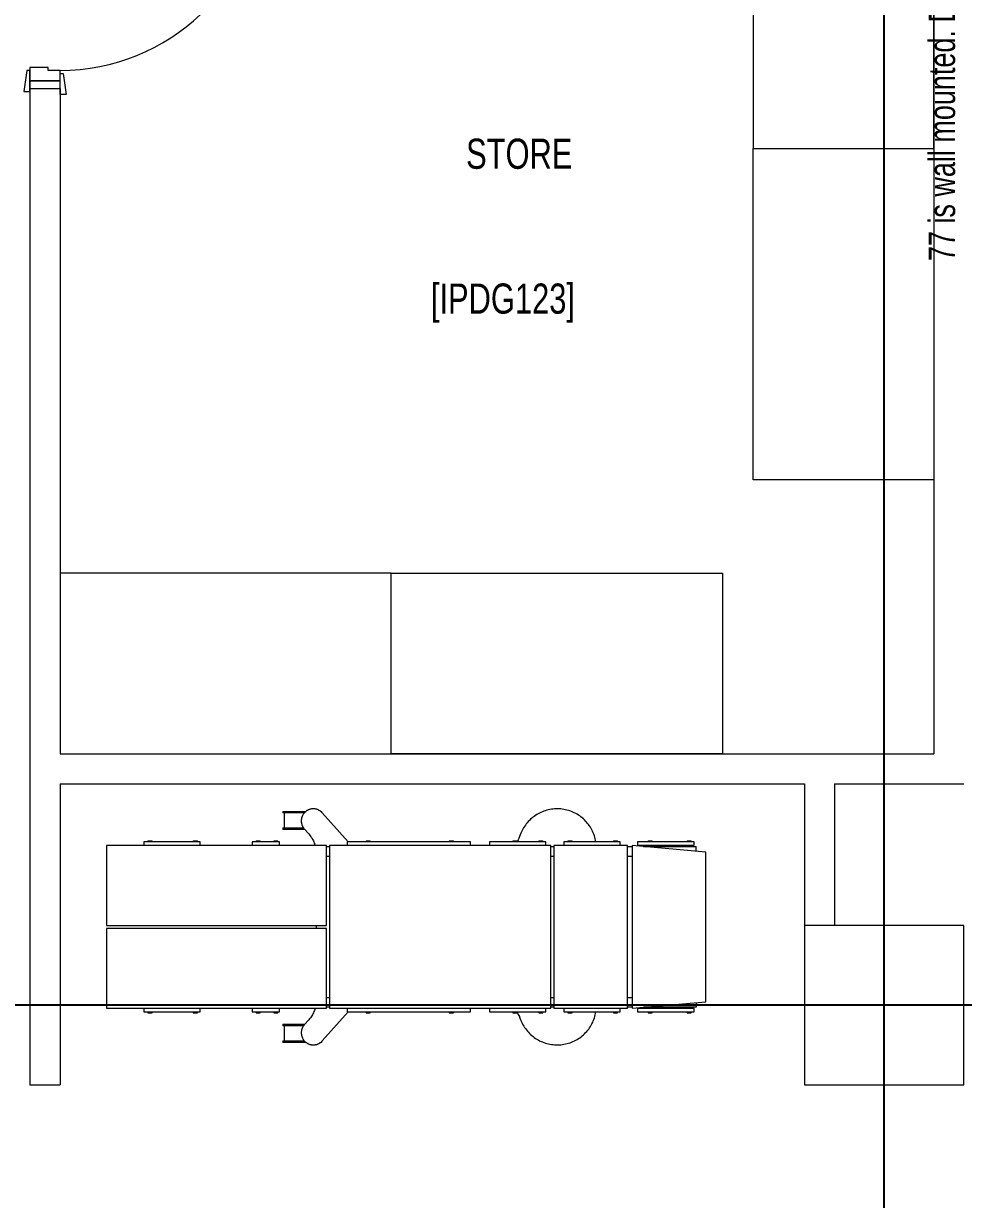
# Model space of a CAD drawing. Header units: metres. Extents: x -18745 to 220762, y -1579758 to -1356048.
# Drawn here: x 119905 to 123027, y -1404933 to -1401027 of the extents above; entities that cross this region are included whole.
import ezdxf

# ---------------------------------------------------------------- set-up
doc = ezdxf.new("R2010")
doc.units = ezdxf.units.M
doc.layers.get('0').update_dxf_attribs({"lineweight": 0})
for name, color, linetype, lineweight in [('A-100 - Copy$0$72_EGR_BASE_TEXT', 8, 'Continuous', 0), ('A-100 - Copy$0$A-GENM', 8, 'Continuous', 0), ('A-100 - Copy$0$Medical Equipment and Furniture', 8, 'Continuous', 0), ('A-100 - Copy$0$Medical Equipment and Furniture1', 8, 'Continuous', 5), ('A-100 - Copy$0$Structure', 8, 'Continuous', 9), ('A-100 - Copy$0$Walls', 8, 'Continuous', 0), ('A-100 - Copy$0$Wooden Joinery', 8, 'Continuous', 0)]:
    doc.layers.add(name, color=color, linetype=linetype, lineweight=lineweight)
doc.layers.add('A-100 - Copy$0$axes', color=8, linetype='Continuous')
doc.styles.add('A-100 - Copy$0$X3G_ENTITY_257CFD', font='swisscl.ttf', dxfattribs={"height": 200})
doc.styles.add('A-100 - Copy$0$X3G_ENTITY_2587EA', font='swisscl.ttf', dxfattribs={"height": 200})

# ---------------------------------------------------------------- blocks, each defined once
blk = doc.blocks.new('A-100 - Copy$0$4 STORAGE SHELVES - STAINLESS STEEL - 110X60x180')
at = {"layer": 'A-100 - Copy$0$Medical Equipment and Furniture1'}
blk.add_lwpolyline([(285.5706, -199.093), (286.6706, -199.093), (286.6706, -198.493), (285.5706, -198.493)], close=True, dxfattribs=at)
blk = doc.blocks.new('A-100 - Copy$0$Alphaclassic Pro - Alphaclassic Pro-9807168-Grundriss 1-50')
at = {"layer": 'A-100 - Copy$0$A-GENM'}
for p, q in [((338.1, 378.6), (252.4, 282.3)), ((339.6, 383.6), (339.6, 379.8)), ((339.6, 383.6), (343.5, 383.6)), ((391.9, 383.6), (469.6, 383.6)), ((469.6, 378.7), (397.3, 378.7)), ((464.6, 328.6), (464.6, 378.6)), ((469.6, 378.7), (469.6, 383.6)), ((383.3, 309), (397.9, 325.4)), ((469.6, 323.6), (396.2, 323.6)), ((400, 328.6), (469.6, 328.6)), ((469.6, 323.6), (469.6, 328.6)), ((-708.9, 282.4), (-896.3, 282.4)), ((-896.3, 282.4), (-896.3, 271.7)), ((-887, 286), (-887, 282.4)), ((-873.4, 286), (-887, 286)), ((-873.4, 282.4), (-873.4, 286)), ((-757.6, 286), (-757.6, 282.4)), ((-744, 286), (-757.6, 286)), ((-744, 282.4), (-744, 286)), ((-708.9, 271.7), (-708.9, 282.4)), ((-463.9, 282.4), (-651.3, 282.4)), ((-651.3, 282.4), (-651.3, 271.7)), ((-642, 286), (-642, 282.4)), ((-628.4, 286), (-642, 286)), ((-628.4, 282.4), (-628.4, 286)), ((-491.3, 286), (-491.3, 282.4)), ((-477.7, 286), (-491.3, 286)), ((-477.7, 282.4), (-477.7, 286)), ((-463.9, 271.7), (-463.9, 282.4)), ((-216.6, 282.4), (-404, 282.4)), ((-404, 282.4), (-404, 271.7)), ((-394.7, 286), (-394.7, 282.4)), ((-381.1, 286), (-394.7, 286)), ((-381.1, 282.4), (-381.1, 286)), ((-317.3, 300.4), (-321.5, 310.8)), ((-308.4, 286), (-308.4, 282.4)), ((-294.8, 286), (-308.4, 286)), ((-294.8, 282.4), (-294.8, 286)), ((-216.6, 271.7), (-216.6, 282.4)), ((256, 282.3), (-154, 282.3)), ((-154, 282.3), (-154, 271.7)), ((-97.2, 286), (-97.2, 282.3)), ((-83.6, 286), (-97.2, 286)), ((-83.6, 282.3), (-83.6, 286)), ((178.9, 286), (178.9, 282.3)), ((192.5, 286), (178.9, 286)), ((192.5, 282.3), (192.5, 286)), ((256, 271.7), (256, 282.3)), ((571.6, 282.4), (480.2, 282.4)), ((480.2, 282.4), (480.2, 271.7)), ((485.4, 286), (485.4, 282.4)), ((499, 286), (485.4, 286)), ((499, 282.4), (499, 286)), ((544.2, 286), (544.2, 282.4)), ((557.8, 286), (544.2, 286)), ((557.8, 282.4), (557.8, 286)), ((571.6, 271.7), (571.6, 282.4)), ((931.1, 282.4), (743.7, 282.4)), ((743.7, 282.4), (743.7, 271.7)), ((753, 286), (753, 282.4)), ((766.6, 286), (753, 286)), ((766.6, 282.4), (766.6, 286)), ((903.7, 286), (903.7, 282.4)), ((917.3, 286), (903.7, 286)), ((917.3, 282.4), (917.3, 286)), ((931.1, 271.7), (931.1, 282.4)), ((-690.4, 270), (-935.4, 248.6)), ((-935.4, 248.6), (-935.4, -248.6)), ((-904, 266.6), (-728.9, 266.6)), ((-904, 251.3), (-904, 266.6)), ((-896.3, 271.7), (-708.9, 271.7)), ((-887, 271.7), (-887, 270)), ((-887, 270), (-873.4, 270)), ((-873.4, 270), (-873.4, 271.7)), ((-757.6, 271.7), (-757.6, 270)), ((-757.6, 270), (-744, 270)), ((-744, 270), (-744, 271.7)), ((-690.4, -270), (-690.4, 270)), ((-690.4, 266.6), (-689, 266.6)), ((-689, 266.6), (-675.3, 266.6)), ((-430.4, 270), (-675.4, 270)), ((-675.4, 270), (-675.4, -270)), ((-651.3, 271.7), (-463.9, 271.7)), ((-642, 271.7), (-642, 270)), ((-628.4, 270), (-628.4, 271.7)), ((-571.6, 271.7), (-571.7, 270)), ((-491.3, 271.7), (-491.3, 270)), ((-477.7, 270), (-477.7, 271.7)), ((-430.4, -270), (-430.4, 270)), ((-430.4, 266.6), (-420.4, 266.6)), ((-420.4, 270), (-420.4, -270)), ((314.6, 270), (-420.4, 270)), ((-404, 271.7), (-216.6, 271.7)), ((-394.7, 271.7), (-394.7, 270)), ((-381.1, 270), (-381.1, 271.7)), ((-308.4, 271.7), (-308.4, 270)), ((-294.8, 270), (-294.8, 271.7)), ((-154, 271.7), (256, 271.7)), ((-97.2, 271.7), (-97.2, 270)), ((-83.6, 270), (-83.6, 271.7)), ((178.9, 271.7), (178.9, 270)), ((192.5, 270), (192.5, 271.7)), ((242.8, 271.5), (241.4, 270)), ((314.6, -270), (314.6, 270)), ((314.6, 266.6), (324.6, 266.6)), ((324.6, 270), (324.6, 5)), ((1054.6, 270), (324.6, 270)), ((480.2, 271.7), (571.6, 271.7)), ((485.4, 271.7), (485.4, 270)), ((499, 270), (499, 271.7)), ((544.2, 271.7), (544.2, 270)), ((557.8, 270), (557.8, 271.7)), ((743.7, 271.7), (931.1, 271.7)), ((753, 271.7), (753, 270)), ((766.6, 270), (766.6, 271.7)), ((903.7, 271.7), (903.7, 270)), ((917.3, 270), (917.3, 271.7)), ((1054.6, 5), (1054.6, 270)), ((-689, 234.2), (-690.4, 234.2)), ((-675.3, 234.2), (-689, 234.2)), ((-420.4, 234.2), (-430.4, 234.2)), ((324.6, 234.2), (314.6, 234.2)), ((324.6, 5), (1054.6, 5)), ((358, -5), (358, 5)), ((1054.6, -5), (324.6, -5)), ((324.6, -5), (324.6, -270)), ((1054.6, -270), (1054.6, -5)), ((-690.4, -234.2), (-689, -234.2)), ((-689, -234.2), (-675.3, -234.2)), ((-430.4, -234.2), (-420.4, -234.2)), ((314.6, -234.2), (324.6, -234.2)), ((-935.4, -248.6), (-690.4, -270)), ((-904, -251.3), (-904, -266.6)), ((-728.9, -266.6), (-904, -266.6)), ((-708.9, -271.7), (-896.3, -271.7)), ((-896.3, -271.7), (-896.3, -282.4)), ((-887, -270), (-887, -271.7)), ((-887, -270), (-873.4, -270)), ((-873.4, -271.7), (-873.4, -270)), ((-757.6, -270), (-757.6, -271.7)), ((-757.6, -270), (-744, -270)), ((-744, -271.7), (-744, -270)), ((-708.9, -282.4), (-708.9, -271.7)), ((-689, -266.6), (-690.4, -266.6)), ((-675.3, -266.6), (-689, -266.6)), ((-675.4, -270), (-430.4, -270)), ((-463.9, -271.7), (-651.3, -271.7)), ((-651.3, -271.7), (-651.3, -282.4)), ((-642, -270), (-642, -271.7)), ((-628.4, -271.7), (-628.4, -270)), ((-571.7, -270), (-571.6, -271.7)), ((-491.3, -270), (-491.3, -271.7)), ((-477.7, -271.7), (-477.7, -270)), ((-463.9, -282.4), (-463.9, -271.7)), ((-420.4, -266.6), (-430.4, -266.6)), ((-420.4, -270), (314.6, -270)), ((-216.6, -271.7), (-404, -271.7)), ((-404, -271.7), (-404, -282.4)), ((-394.7, -270), (-394.7, -271.7)), ((-381.1, -271.7), (-381.1, -270)), ((-308.4, -270), (-308.4, -271.7)), ((-294.8, -271.7), (-294.8, -270)), ((-216.6, -282.4), (-216.6, -271.7)), ((-154, -271.7), (-154, -282.3)), ((256, -271.7), (-154, -271.7)), ((-97.2, -270), (-97.2, -271.7)), ((-83.6, -271.7), (-83.6, -270)), ((178.9, -270), (178.9, -271.7)), ((192.5, -271.7), (192.5, -270)), ((256, -282.3), (256, -271.7)), ((324.6, -266.6), (314.6, -266.6)), ((324.6, -270), (1054.6, -270)), ((571.6, -271.7), (480.2, -271.7)), ((480.2, -271.7), (480.2, -282.4)), ((485.4, -270), (485.4, -271.7)), ((499, -271.7), (499, -270)), ((544.2, -270), (544.2, -271.7)), ((557.8, -271.7), (557.8, -270)), ((571.6, -282.4), (571.6, -271.7)), ((931.1, -271.7), (743.7, -271.7)), ((743.7, -271.7), (743.7, -282.4)), ((753, -270), (753, -271.7)), ((766.6, -271.7), (766.6, -270)), ((903.7, -270), (903.7, -271.7)), ((917.3, -271.7), (917.3, -270)), ((931.1, -282.4), (931.1, -271.7)), ((-896.3, -282.4), (-708.9, -282.4)), ((-887, -282.4), (-887, -286)), ((-873.4, -286), (-887, -286)), ((-873.4, -286), (-873.4, -282.4)), ((-757.6, -282.4), (-757.6, -286)), ((-744, -286), (-757.6, -286)), ((-744, -286), (-744, -282.4)), ((-651.3, -282.4), (-463.9, -282.4)), ((-642, -282.4), (-642, -286)), ((-628.4, -286), (-642, -286)), ((-628.4, -286), (-628.4, -282.4)), ((-491.3, -282.4), (-491.3, -286)), ((-477.7, -286), (-491.3, -286)), ((-477.7, -286), (-477.7, -282.4)), ((-404, -282.4), (-216.6, -282.4)), ((-394.7, -282.4), (-394.7, -286)), ((-381.1, -286), (-394.7, -286)), ((-381.1, -286), (-381.1, -282.4)), ((-321.5, -310.8), (-317.3, -300.4)), ((-308.4, -282.4), (-308.4, -286)), ((-294.8, -286), (-308.4, -286)), ((-294.8, -286), (-294.8, -282.4)), ((-154, -282.3), (256, -282.3)), ((-97.2, -282.3), (-97.2, -286)), ((-83.6, -286), (-97.2, -286)), ((-83.6, -286), (-83.6, -282.3)), ((178.9, -282.3), (178.9, -286)), ((192.5, -286), (178.9, -286)), ((192.5, -286), (192.5, -282.3)), ((252.4, -282.3), (338.1, -378.6)), ((397.9, -325.4), (383.3, -309)), ((480.2, -282.4), (571.6, -282.4)), ((485.4, -282.4), (485.4, -286)), ((499, -286), (485.4, -286)), ((499, -286), (499, -282.4)), ((544.2, -282.4), (544.2, -286)), ((557.8, -286), (544.2, -286)), ((557.8, -286), (557.8, -282.4)), ((743.7, -282.4), (931.1, -282.4)), ((753, -282.4), (753, -286)), ((766.6, -286), (753, -286)), ((766.6, -286), (766.6, -282.4)), ((903.7, -282.4), (903.7, -286)), ((917.3, -286), (903.7, -286)), ((917.3, -286), (917.3, -282.4)), ((396.2, -323.6), (469.6, -323.6)), ((469.6, -328.6), (400, -328.6)), ((464.6, -378.7), (464.6, -328.6)), ((469.6, -328.6), (469.6, -323.6)), ((339.6, -379.8), (339.6, -383.6)), ((343.5, -383.6), (339.6, -383.6)), ((469.6, -383.6), (391.9, -383.6)), ((397.3, -378.7), (469.6, -378.7)), ((469.6, -383.6), (469.6, -378.7))]:
    blk.add_line(p, q, dxfattribs=at)
at = {"layer": 'A-100 - Copy$0$A-GENM', "flags": 128}
for points in [[(-321.5, 310.8), (-323.6, 315.6), (-325.8, 320.3), (-328.2, 324.9), (-330.8, 329.4), (-333.6, 333.8), (-336.6, 338.1), (-339.7, 342.2), (-343, 346.3), (-346.4, 350.1), (-350, 353.9), (-353.8, 357.5), (-357.7, 360.9), (-361.7, 364.2), (-365.9, 367.4), (-370.1, 370.3), (-374.5, 373.1), (-379, 375.7), (-383.6, 378.2), (-388.3, 380.4), (-393.1, 382.4), (-397.9, 384.3), (-402.9, 386), (-407.9, 387.4), (-412.9, 388.7), (-418, 389.8), (-423.1, 390.6), (-428.3, 391.3), (-433.5, 391.7), (-438.7, 392), (-443.9, 392), (-449.1, 391.8), (-454.2, 391.4), (-459.4, 390.8), (-464.5, 390), (-469.6, 389), (-474.7, 387.8), (-479.7, 386.4), (-484.7, 384.8), (-489.5, 383), (-494.3, 381), (-499, 378.8), (-503.7, 376.4), (-508.2, 373.9), (-512.6, 371.1), (-516.9, 368.2), (-521.1, 365.2), (-525.2, 361.9), (-529.1, 358.5), (-532.9, 354.9), (-536.5, 351.2), (-540, 347.4), (-543.4, 343.4), (-546.5, 339.3), (-549.5, 335), (-552.4, 330.7), (-555, 326.2), (-557.5, 321.6), (-559.8, 317), (-561.9, 312.2), (-563.8, 307.4), (-565.5, 302.5), (-567.1, 297.5), (-568.4, 292.5), (-569.5, 287.4), (-570.4, 282.4)], [(397.9, 325.4), (398.9, 326.6), (399.9, 327.9), (400.8, 329.2), (401.7, 330.5), (402.6, 331.9), (403.3, 333.3), (404.1, 334.7), (404.7, 336.2), (405.3, 337.6), (405.9, 339.1), (406.4, 340.7), (406.8, 342.2), (407.1, 343.8), (407.4, 345.3), (407.7, 346.9), (407.8, 348.5), (408, 350.1), (408, 351.7), (408, 353.3), (407.9, 354.9), (407.7, 356.5), (407.5, 358.1), (407.3, 359.7), (406.9, 361.2), (406.5, 362.8), (406.1, 364.3), (405.5, 365.8), (405, 367.3), (404.3, 368.8), (403.6, 370.2), (402.9, 371.6), (402, 373), (401.2, 374.3), (400.3, 375.7), (399.3, 376.9), (398.3, 378.2), (397.2, 379.3), (396.1, 380.5), (394.9, 381.6), (393.7, 382.6), (392.5, 383.6), (391.2, 384.6), (389.9, 385.5), (388.5, 386.3), (387.1, 387.1), (385.7, 387.9), (384.2, 388.6), (382.8, 389.2), (381.3, 389.7), (379.7, 390.2), (378.2, 390.7), (376.7, 391.1), (375.1, 391.4), (373.5, 391.6), (371.9, 391.8), (370.3, 391.9), (368.7, 392), (367.1, 392), (365.5, 391.9), (363.9, 391.8), (362.3, 391.6), (360.8, 391.3), (359.2, 391), (357.6, 390.6), (356.1, 390.2), (354.6, 389.7), (353.1, 389.1), (351.6, 388.5), (350.2, 387.8), (348.8, 387.1), (347.4, 386.3), (346, 385.4), (344.7, 384.5), (343.4, 383.6), (342.2, 382.5), (341, 381.5), (339.8, 380.4), (338.7, 379.2), (338.1, 378.6)], [(-308.8, 284), (-310.9, 287.4), (-312.8, 290.9), (-314.6, 294.4), (-316.3, 298.1), (-317.3, 300.4)], [(361.9, 270.2), (363.1, 274), (364.4, 277.8), (365.9, 281.5), (367.5, 285.1), (369.3, 288.7), (371.2, 292.2), (373.3, 295.7), (375.5, 299), (377.8, 302.3), (380.2, 305.4), (382.8, 308.5), (383.3, 309)], [(241.4, -270), (242.6, -271.3), (242.8, -271.5)], [(383.3, -309), (380.7, -306), (378.2, -302.8), (375.9, -299.6), (373.7, -296.3), (371.6, -292.9), (369.6, -289.4), (367.8, -285.8), (366.2, -282.1), (364.7, -278.4), (363.3, -274.7), (362.1, -270.9), (361.9, -270)], [(-570.3, -282.7), (-569.4, -287.8), (-568.3, -292.9), (-566.9, -297.9), (-565.4, -302.9), (-563.7, -307.8), (-561.7, -312.6), (-559.6, -317.4), (-557.3, -322), (-554.8, -326.6), (-552.1, -331.1), (-549.3, -335.4), (-546.3, -339.6), (-543.1, -343.7), (-539.7, -347.7), (-536.2, -351.6), (-532.6, -355.3), (-528.8, -358.8), (-524.8, -362.2), (-520.8, -365.4), (-516.6, -368.5), (-512.2, -371.4), (-507.8, -374.1), (-503.3, -376.7), (-498.6, -379), (-493.9, -381.2), (-489.1, -383.2), (-484.2, -385), (-479.3, -386.5), (-474.3, -387.9), (-469.2, -389.1), (-464.1, -390.1), (-459, -390.9), (-453.8, -391.5), (-448.6, -391.8), (-443.4, -392), (-438.2, -391.9), (-433, -391.7), (-427.8, -391.2), (-422.7, -390.6), (-417.6, -389.7), (-412.5, -388.6), (-407.4, -387.3), (-402.4, -385.8), (-397.5, -384.2), (-392.7, -382.3), (-387.9, -380.2), (-383.2, -378), (-378.6, -375.5), (-374.1, -372.9), (-369.8, -370.1), (-365.5, -367.1), (-361.4, -364), (-357.3, -360.7), (-353.5, -357.2), (-349.7, -353.6), (-346.1, -349.8), (-342.7, -345.9), (-339.4, -341.9), (-336.3, -337.7), (-333.4, -333.4), (-330.6, -329), (-328, -324.5), (-325.6, -319.9), (-323.4, -315.2), (-321.5, -310.8)], [(-317.3, -300.4), (-315.7, -296.8), (-314, -293.2), (-312.1, -289.6), (-310.1, -286.2), (-308.4, -283.4)], [(338.1, -378.6), (339.2, -379.8), (340.3, -380.9), (341.5, -382), (342.7, -383), (344, -384), (345.3, -384.9), (346.6, -385.8), (348, -386.6), (349.4, -387.4), (350.8, -388.1), (352.3, -388.8), (353.8, -389.4), (355.3, -389.9), (356.8, -390.4), (358.4, -390.8), (359.9, -391.2), (361.5, -391.5), (363.1, -391.7), (364.7, -391.9), (366.3, -392), (367.9, -392), (369.5, -392), (371.1, -391.9), (372.6, -391.7), (374.2, -391.5), (375.8, -391.2), (377.4, -390.9), (378.9, -390.5), (380.4, -390), (382, -389.5), (383.4, -388.9), (384.9, -388.3), (386.3, -387.5), (387.8, -386.8), (389.1, -386), (390.5, -385.1), (391.8, -384.2), (393, -383.2), (394.3, -382.2), (395.5, -381.1), (396.6, -380), (397.7, -378.8), (398.7, -377.6), (399.7, -376.3), (400.7, -375.1), (401.6, -373.7), (402.4, -372.4), (403.2, -371), (403.9, -369.6), (404.6, -368.1), (405.2, -366.6), (405.8, -365.1), (406.3, -363.6), (406.7, -362.1), (407.1, -360.5), (407.4, -358.9), (407.6, -357.4), (407.8, -355.8), (407.9, -354.2), (408, -352.6), (408, -351), (407.9, -349.4), (407.8, -347.8), (407.6, -346.2), (407.3, -344.6), (407, -343.1), (406.6, -341.5), (406.1, -340), (405.6, -338.4), (405.1, -337), (404.4, -335.5), (403.7, -334), (403, -332.6), (402.2, -331.2), (401.3, -329.9), (400.4, -328.6), (399.5, -327.3), (398.4, -326.1), (397.9, -325.4)]]:
    blk.add_lwpolyline(points, dxfattribs=at)
at = {"layer": 'A-100 - Copy$0$A-GENM'}
for centre, start, end in [((285.7, 250.9), 75, 105), ((285.7, -250.9), 255, 285)]:
    blk.add_arc(centre, 20, start, end, dxfattribs=at)
blk = doc.blocks.new('A-100 - Copy')
at = {"layer": 'A-100 - Copy$0$axes'}
for p, q in [((122763.3, -1477297.4, 0), (122763.3, -1387547.7, 0)), ((178940.3, -1404287.7, 2.4), (95748.8, -1404287.7, 2.4))]:
    blk.add_line(p, q, dxfattribs=at)
at = {"layer": 'A-100 - Copy$0$Structure', "elevation": 0}
blk.add_lwpolyline([(122498.3, -1404552.7), (123028.3, -1404552.7), (123028.3, -1404022.7), (122498.3, -1404022.7)], close=True, dxfattribs=at)
at = {"layer": 'A-100 - Copy$0$Walls'}
for p, q in [((122928.3, -1400342.7, -2.4), (122928.3, -1403452.7, 0)), ((119926.6, -1401242.7, -2.4), (120026.6, -1401242.7, -2.4)), ((119926.6, -1401242.7, -2.4), (119926.6, -1404552.7, 0)), ((120026.6, -1401242.7, -2.4), (120026.6, -1403452.7, 0)), ((120026.6, -1403452.7, 0), (122928.3, -1403452.7, 0)), ((120026.6, -1403552.7, 0), (122498.3, -1403552.7, 0)), ((120026.6, -1403552.7, 0), (120026.6, -1404552.7, 0)), ((122498.3, -1403552.7, 0), (122498.3, -1404022.7, 0)), ((122598.3, -1403552.7, 0), (123028.3, -1403552.7, 0)), ((122598.3, -1403552.7, 0), (122598.3, -1404022.7, 0)), ((119926.6, -1404552.7, 0), (120026.6, -1404552.7, 0))]:
    blk.add_line(p, q, dxfattribs=at)
at = {"layer": 'A-100 - Copy$0$Wooden Joinery', "elevation": -2.4}
for points in [[(119926.6, -1401182.7), (119916.6, -1401182.7), (119906.6, -1401252.7), (119926.6, -1401252.7)], [(120026.6, -1401192.7), (120036.6, -1401192.7), (120046.6, -1401262.7), (120026.6, -1401262.7)]]:
    blk.add_lwpolyline(points, close=True, dxfattribs=at)
for points in [[(120026.6, -1401217.7), (120026.6, -1401182.7), (119986.6, -1401182.7), (119986.6, -1401172.7), (119926.6, -1401172.7), (119926.6, -1401217.7), (120026.6, -1401217.7)], [(120026.6, -1401217.7), (119926.6, -1401217.7), (119926.6, -1401242.7), (120026.6, -1401242.7), (120026.6, -1401217.7)]]:
    blk.add_lwpolyline(points, dxfattribs=at)
at = {"layer": 'A-100 - Copy$0$Wooden Joinery'}
blk.add_arc((120026.6, -1400502.7, -2.4), 680, 270, 356.6275, dxfattribs=at)
at = {"layer": 'A-100 - Copy$0$A-GENM', "rotation": 180}
blk.add_blockref('A-100 - Copy$0$Alphaclassic Pro - Alphaclassic Pro-9807168-Grundriss 1-50', (121235.5, -1404027.7, 0), dxfattribs=at)
at = {"layer": 'A-100 - Copy$0$Medical Equipment and Furniture', "yscale": 1000, "zscale": 1000, "rotation": 270}
for p, xscale in [((321421.3, -1114772, -2.4), 1000), ((321421.3, -1688113.3, -2.4), -1000)]:
    blk.add_blockref('A-100 - Copy$0$4 STORAGE SHELVES - STAINLESS STEEL - 110X60x180', p, dxfattribs=dict(at, xscale=xscale))
at = {"layer": 'A-100 - Copy$0$Medical Equipment and Furniture', "yscale": 1000, "zscale": 1000}
for p, xscale in [((-165544.1, -1204359.7, 0), 1000), ((407797.2, -1204359.7, 0), -1000)]:
    blk.add_blockref('A-100 - Copy$0$4 STORAGE SHELVES - STAINLESS STEEL - 110X60x180', p, dxfattribs=dict(at, xscale=xscale))
at = {"layer": 'A-100 - Copy$0$72_EGR_BASE_TEXT', "char_height": 100, "attachment_point": 2, "style": 'A-100 - Copy$0$X3G_ENTITY_2587EA'}
for s, insert in [('STORE', (121551.5, -1401409.6)), ('[IPDG123]', (121497.2, -1401890.8))]:
    blk.add_mtext(s, dxfattribs=dict(at, insert=insert))
at = {"layer": 'A-100 - Copy$0$Medical Equipment and Furniture', "insert": (122911.4, -1400525.5, -2.4), "char_height": 87.473, "width": 3260.537, "attachment_point": 2, "rotation": 90, "style": 'A-100 - Copy$0$X3G_ENTITY_257CFD'}
blk.add_mtext('77 is wall mounted. Distance from FFL to be provided by supplier', dxfattribs=at)

msp = doc.modelspace()

# ---------------------------------------------------------------- block references
msp.add_blockref('A-100 - Copy', (0, 0))

doc.saveas('drawing.dxf')
